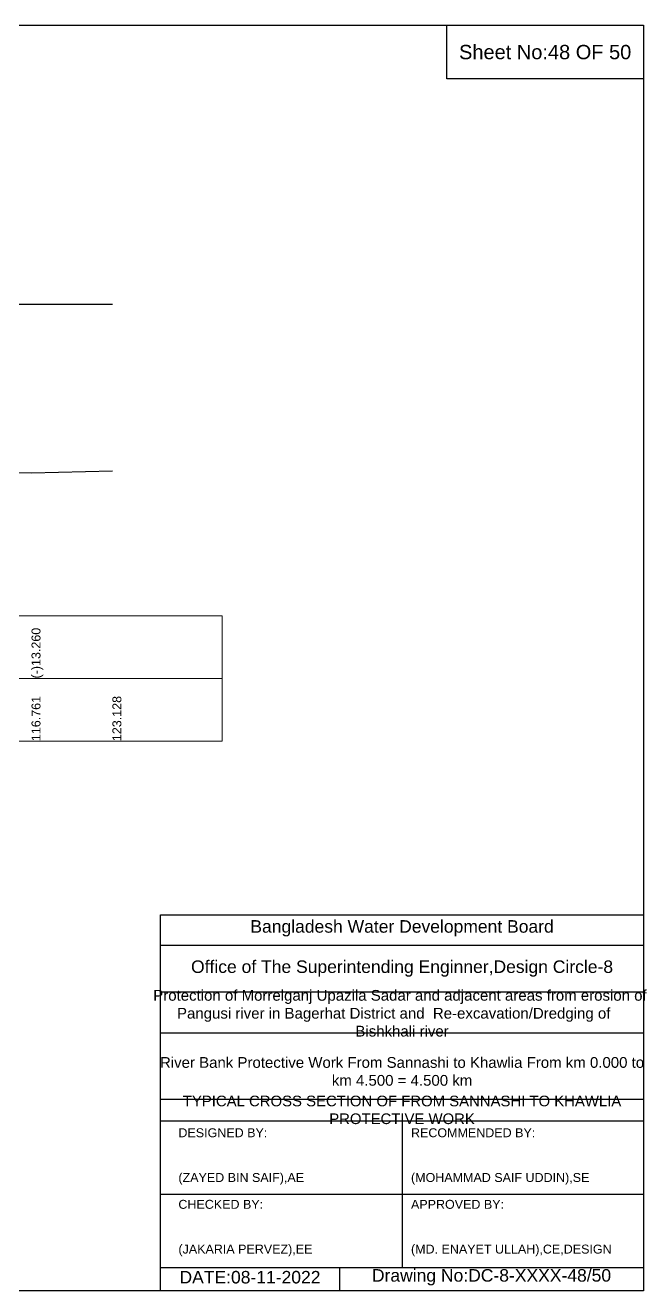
# Model space of a CAD drawing. Header units: inches. Extents: x 89000 to 1304432, y -10828 to 220529.
# Drawn here: x 858004 to 861477, y 172130 to 179201 of the extents above; entities that cross this region are included whole.
import ezdxf

# ---------------------------------------------------------------- set-up
doc = ezdxf.new("R2010")
doc.units = ezdxf.units.IN
doc.header["$LTSCALE"] = 7
doc.header["$MEASUREMENT"] = 0
for name, color, linetype, lineweight in [('Cross section Data Border', 7, 'Continuous', 9), ('Existing_Bed_Level for Xsection', 7, 'Continuous', 25), ('Long Section Labels', 7, 'Continuous', 9)]:
    doc.layers.add(name, color=color, linetype=linetype, lineweight=lineweight)
doc.styles.get("Standard").update_dxf_attribs({"font": 'arial.ttf'})

msp = doc.modelspace()

# ---------------------------------------------------------------- linework, layer by layer
for points in [[(851459.68143, 179200.63194), (861459.68143, 179200.63194), (861459.68143, 172129.63194), (851459.68143, 172129.63194)], [(860359.68143, 179200.63194), (861459.68143, 179200.63194), (861459.68143, 178900.63194), (860359.68143, 178900.63194)]]:
    msp.add_lwpolyline(points, close=True)
for points in [[(858759.68143, 172129.63194), (858759.68143, 174229.63194), (861459.68143, 174229.63194)], [(858759.68143, 174059.63194), (861459.68143, 174059.63194)], [(858759.68143, 173799.63194), (861459.68143, 173799.63194)], [(858759.68143, 173569.63194), (861459.68143, 173569.63194)], [(858759.68143, 173199.63194), (861459.68143, 173199.63194)], [(858759.68143, 173079.63194), (861459.68143, 173079.63194)], [(860109.68143, 173079.63194), (860109.68143, 172259.63194)], [(858759.68143, 172669.63194), (861459.68143, 172669.63194)], [(858759.68143, 172259.63194), (861459.68143, 172259.63194)], [(859759.68143, 172259.63194), (859759.68143, 172129.63194)]]:
    msp.add_lwpolyline(points)
at = {"layer": 'Cross section Data Border'}
msp.add_lwpolyline([(851559.68143, 175900.63194), (859104.98909, 175900.63194), (859104.98909, 175200.63194), (851559.68143, 175200.63194)], close=True, dxfattribs=at)
msp.add_lwpolyline([(851559.68143, 175900.63194), (859104.98909, 175900.63194), (859104.98909, 175200.63194), (851559.68143, 175200.63194)], close=True, dxfattribs=at)
msp.add_lwpolyline([(851559.68143, 175550.63194), (859104.98909, 175550.63194)], dxfattribs=at)
msp.add_lwpolyline([(851559.68143, 175550.63194), (859104.98909, 175550.63194)], dxfattribs=at)
at = {"layer": 'Existing_Bed_Level for Xsection'}
for points in [[(852459.68143, 177686.11194), (852598.67595, 177677.59194), (852737.71897, 177661.97194), (852876.76198, 177649.19194), (853085.27801, 177633.57194), (853224.32102, 177615.82194), (853432.83705, 177599.49194), (853571.88006, 177573.22194), (853780.39609, 177537.01194), (854173.10112, 177355.96194), (854525.12647, 177183.43194), (854976.35646, 176980.37194), (855377.98606, 176831.98194), (855779.61659, 176765.95194), (856181.24789, 176751.75194), (856633.03241, 176727.61194), (856984.51227, 176711.28194), (857436.30324, 176704.89194), (858038.75668, 176700.63194), (858490.84471, 176711.28194)], [(852459.68143, 177686.11194), (852598.67595, 177677.59194), (852737.71897, 177661.97194), (852876.76198, 177649.19194), (853085.27801, 177633.57194), (853224.32102, 177615.82194), (853432.83705, 177599.49194), (853571.88006, 177573.22194), (853780.39609, 177537.01194), (854173.10112, 177355.96194), (854525.12647, 177183.43194), (854976.35646, 176980.37194), (855377.98606, 176831.98194), (855779.61659, 176765.95194), (856181.24789, 176751.75194), (856633.03241, 176727.61194), (856984.51227, 176711.28194), (857436.30324, 176704.89194), (858038.75668, 176700.63194), (858490.84471, 176711.28194)], [(852459.68143, 177642.09194), (858490.84471, 177642.09194)], [(852459.68143, 177642.09194), (858490.84471, 177642.09194)]]:
    msp.add_lwpolyline(points, dxfattribs=at)

# ---------------------------------------------------------------- texts
at = {"attachment_point": 5}
for s, insert, char_height in [('Sheet No:48 OF 50', (860909.68143, 179050.63194), 80), ('Bangladesh Water Development Board', (860109.68143, 174154.63194), 70), ('Office of The Superintending Enginner,Design Circle-8', (860109.68143, 173929.63194), 70)]:
    msp.add_mtext(s, dxfattribs=dict(at, insert=insert, char_height=char_height))
for s, insert, char_height, width, attachment_point in [('Protection of Morrelganj Upazila Sadar and adjacent areas from erosion of  Pangusi river in Bagerhat District and  Re-excavation/Dredging of     Bishkhali river', (860109.68143, 173679.63194), 60, 2800, 5), ('River Bank Protective Work From Sannashi to Khawlia From km 0.000 to km 4.500 = 4.500 km', (860109.68143, 173354.63194), 60, 2700, 5), ('TYPICAL CROSS SECTION OF FROM SANNASHI TO KHAWLIA PROTECTIVE WORK', (860109.68143, 173139.63194), 59.5765532, 2800, 5), ('DESIGNED BY:^J^J^J(ZAYED BIN SAIF),AE', (858859.68143, 172879.63194), 50, 1400, 4), ('RECOMMENDED BY:^J^J^J(MOHAMMAD SAIF UDDIN),SE', (860159.68143, 172879.63194), 50, 1400, 4), ('CHECKED BY:^J^J^J(JAKARIA PERVEZ),EE', (858859.68143, 172479.63194), 50, 1400, 4), ('APPROVED BY:^J^J^J(MD. ENAYET ULLAH),CE,DESIGN', (860159.68143, 172479.63194), 50, 1400, 4), ('Drawing No:DC-8-XXXX-48/50', (860609.68143, 172204.63194), 70, 2200, 5), ('DATE:08-11-2022', (859259.68143, 172204.63194), 70, 1400, 5)]:
    msp.add_mtext(s, dxfattribs=dict(insert=insert, char_height=char_height, width=width, attachment_point=attachment_point))
at = {"layer": 'Long Section Labels', "char_height": 50, "attachment_point": 1, "rotation": 90}
for s, insert in [('(-)13.260', (858038.75668, 175550.63194)), ('(-)13.260', (858038.75668, 175550.63194)), ('116.761', (858038.75668, 175200.63194)), ('116.761', (858038.75668, 175200.63194)), ('123.128', (858490.84471, 175200.63194)), ('123.128', (858490.84471, 175200.63194))]:
    msp.add_mtext(s, dxfattribs=dict(at, insert=insert))

doc.saveas('drawing.dxf')
